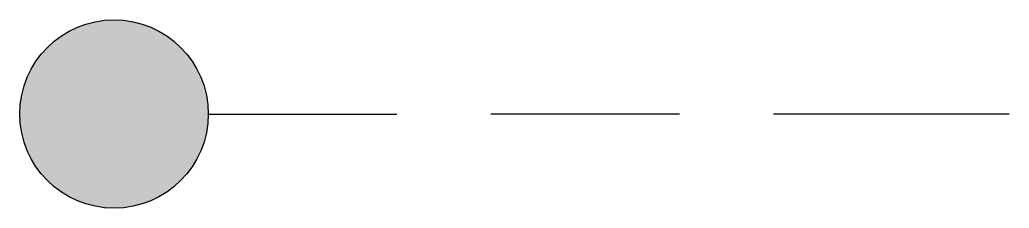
# Model space of a CAD drawing. Header units: millimetres. Extents: x -0.5 to 4.75, y -0.5 to 0.5.
import ezdxf

# ---------------------------------------------------------------- set-up
doc = ezdxf.new("R2010")
doc.units = ezdxf.units.MM

msp = doc.modelspace()

# ---------------------------------------------------------------- hatches: boundary and pattern name
msp.add_hatch(color=255).paths.add_polyline_path([(0.5, 0, 1), (-0.5, 0, 1)])

# ---------------------------------------------------------------- linework, layer by layer
for p, q in [((0.5, 0), (1.5, 0)), ((3, 0), (2, 0)), ((4.75, 0), (3.5, 0))]:
    msp.add_line(p, q)
msp.add_circle((0, 0), 0.5)

doc.saveas('drawing.dxf')
